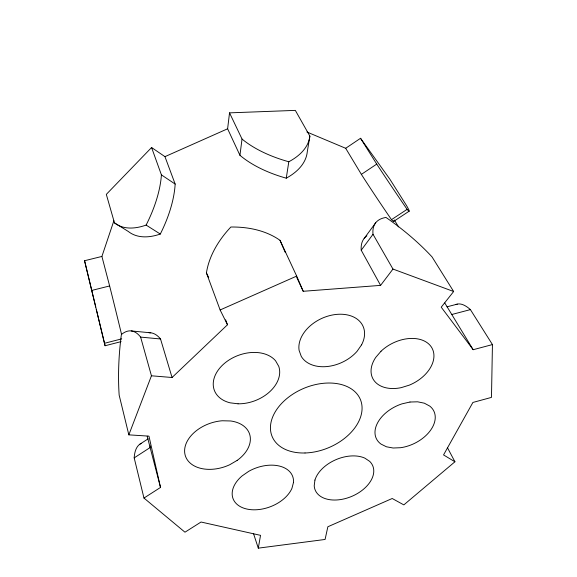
<?xml version="1.0" encoding="UTF-8"?>
<svg xmlns="http://www.w3.org/2000/svg" width="577" height="577" viewBox="0 0 577 577"><rect width="100%" height="100%" fill="white"/><g stroke="black" fill="none" stroke-linecap="round" stroke-linejoin="round"><path stroke-width="0.87" d="M455.996 304.555A97.499 27.018 72.4 0 1 470.406 309.611L492.441 344.577L491.481 397.394L472.902 402.45L443.547 454.928L454.928 461.78L403.828 504.889L392.201 498.499L327.859 526.758L325.082 539.459L258.294 548.15L253.534 533.653M227.612 128.801L229.531 112.861L295.33 110.387L309.863 136.107L307.231 152.148A91.721 47.66 6.6 0 1 286.257 178.178A90.127 45.612 9.2 0 1 239.938 155.292L227.612 128.801L164.957 156.648L151.578 147.524L106.319 194.377L114.47 222.859L128.382 231.521A91.685 46.34 -55.4 0 0 160.298 234.053A89.933 44.162 -57.9 0 0 175.156 184.063L164.957 156.648M239.938 155.292L242.03 139.043L229.531 112.861M286.257 178.178L288.81 161.755A92.508 47.026 6.6 0 0 309.863 136.107M258.294 548.15L260.53 535.341L201.034 522.026L184.965 532.196L143.969 498.059L134.189 457.886A97.131 29.795 60.1 0 1 141.365 443.352M121.487 334.112A84.805 1.219 76.3 0 0 109.63 285.954L101.905 256.44L113.871 220.803M128.837 434.856L151.441 375.793L140.622 337.098A104.92 32.132 -85.5 0 0 121.379 334.552A108.418 35.659 -84.4 0 0 119.165 395.158L128.837 434.856L148.953 436.14L160.514 487.435L143.969 498.059M364.181 238.402L375.699 222.772M373.009 234.276L392.966 269.062L380.589 285.377L361.224 250.209L373.009 234.276A105.281 35.255 37.7 0 1 385.977 217.45A108.627 39.012 36.4 0 1 432.043 256.909L453.645 291.508L441.225 307.188L473.176 349.712L492.441 344.577M151.441 375.793L172.054 377.502L227.482 324.772L225.643 319.809M345.688 148.289L360.531 138.285L389.879 179.223L406.496 205.513A88.872 2.719 55.7 0 1 407.11 209.357L391.487 219.657A85.079 3.664 55.9 0 1 361.368 174.369L345.688 148.289L306.921 132.01M361.368 174.369L376.731 164.099L360.531 138.285M393.853 221.272L409.194 211.16M140.038 444.088L148.138 438.823M134.189 457.886L150.135 447.543A97.347 28.461 59.9 0 1 150.229 445.891M227.482 324.772L220.125 309.964L296.686 276.094L303.213 291.291L380.589 285.377M451.784 314.501L470.406 309.611M446.987 306.827L457.309 304.129M104.495 343.286L121.718 338.872M96.272 309.301L105.086 345.746L121.148 341.627M91.736 290.433L109.63 285.954M105.079 345.724L84.559 260.725L101.905 256.44M140.622 337.098L160.529 338.98L172.054 377.502M131.289 330.938L150.777 332.821M392.966 269.062L453.645 291.508M114.47 222.859A92.45 45.67 -55.4 0 0 146.118 225.08L160.298 234.053M151.578 147.524L161.409 174.867L175.156 184.063M394.358 219.988L398.556 226.905M444.78 302.975L473.176 349.712M447.355 447.5L454.928 461.78M296.686 276.094L280.033 240.335A108.952 73.012 -27.7 0 0 230.858 227.021A109.017 73.265 -22.1 0 0 206.429 272.935L208.708 277.559M296.751 277.4L303.213 291.291M280.033 240.335L285.125 252.178M206.429 272.935L220.125 309.964M147.185 436.212L160.514 487.435M84.559 260.725L95.76 307.087M407.11 209.357A85.259 2.467 55.8 0 1 376.731 164.099M361.224 250.209A104.581 36.517 37.9 0 1 366.893 235.82M288.81 161.755A90.885 44.984 9.1 0 1 242.03 139.043M393.846 220.522A88.678 4.032 55.8 0 1 391.487 219.657M149.075 332.756A104.264 33.444 -85.8 0 1 160.529 338.98M161.409 174.867A90.661 43.499 -57.8 0 1 146.118 225.08M314.934 480.071L314.213 485.719A31.237 19.986 -23 0 0 352.381 496.105A31.237 19.986 -23 0 0 369.655 461.34L364.83 458.131A31.237 19.986 -23 0 0 335.583 459.826A31.237 19.986 -23 0 0 314.934 480.071M293.455 482.588L291.933 488.351A31.822 20.664 -20.5 0 1 246.163 508.878A31.822 20.664 -20.5 0 1 242.08 475.938L248.737 471.322A31.822 20.664 -20.5 0 1 279.607 466.108A31.822 20.664 -20.5 0 1 293.455 482.588M361.57 344.837L357.062 351.314A34.404 24.212 -24.6 0 1 301.252 356.355L299.11 350.398A34.404 24.212 -24.6 0 1 336.809 314.378A34.404 24.212 -24.6 0 1 361.57 344.837M381.044 351.213L375.764 357.372A33.293 22.553 -26.5 0 0 401.289 387.629L409.338 385.133A33.293 22.553 -26.5 0 0 430.327 345.63A33.293 22.553 -26.5 0 0 381.044 351.213M237.169 460.388L229.805 464.694A33.913 22.921 -19.3 0 1 184.835 453.695A33.913 22.921 -19.3 0 1 222.282 420.763L230.649 420.972A33.913 22.921 -19.3 0 1 237.169 460.388M409.987 402.025L402.003 403.85A31.879 20.736 -25.4 0 0 377.502 423.02A31.879 20.736 -25.4 0 0 381 444.081L386.453 446.786L393.132 448.012L400.597 447.709A31.879 20.736 -25.4 0 0 430.752 430.002A31.879 20.736 -25.4 0 0 429.735 406.085L424.355 403.193L417.618 401.808L409.987 402.025M238.056 403.806L230.122 402.825A34.368 24.155 -21 0 1 223.09 364.592A34.368 24.155 -21 0 1 275.568 360.791L278.734 366.294A34.368 24.155 -21 0 1 238.056 403.806M305.017 452.981A47.855 32.168 -22.9 0 0 360.344 399.414A47.855 32.168 -22.9 0 0 283.401 401.635A47.855 32.168 -22.9 0 0 305.017 452.981"/></g></svg>
